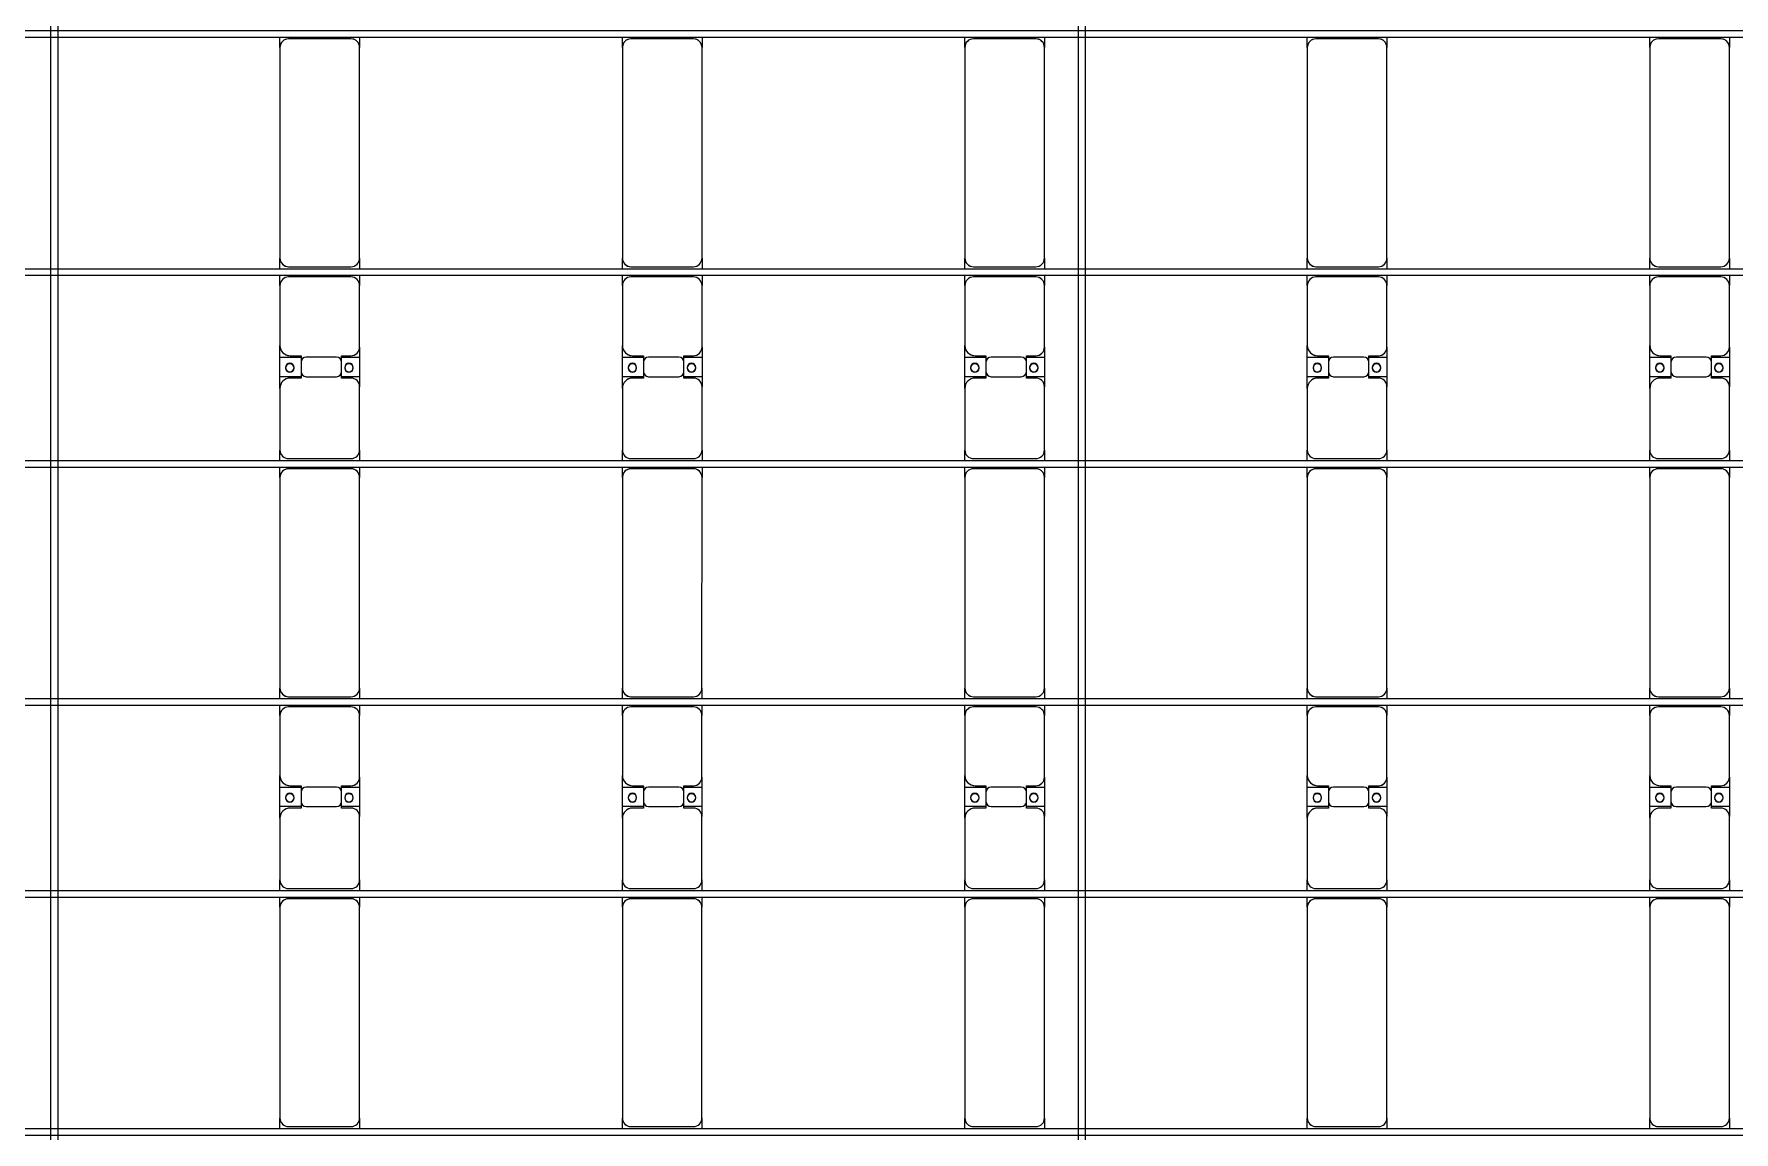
# Model space of a CAD drawing. Header units: millimetres. Extents: x -147246 to 112336, y -213734 to -86506.
# Drawn here: x -33783 to -23856, y -182440 to -176030 of the extents above; entities that cross this region are included whole.
import ezdxf

# ---------------------------------------------------------------- set-up
doc = ezdxf.new("R2010")
doc.units = ezdxf.units.MM
doc.layers.add('A-GENM', color=13, linetype='Continuous', lineweight=9)
doc.layers.add('S-BEAM', color=12, linetype='Continuous', lineweight=9)

# ---------------------------------------------------------------- blocks, each defined once
blk = doc.blocks.new('Dai phao do pin - DẢI PHAO ĐỠ PIN-V33-BỐ TRÍ KHUNG KẾT CẤU BÈ PIN 05')
at = {"layer": 'A-GENM', "color": 7}
for p, q in [((19398.5, 241.6), (19459.7, 241.6)), ((20690.3, 241.6), (19459.7, 241.6)), ((20690.3, 241.6), (20748.5, 241.6)), ((20788.5, 241.6), (20849.7, 241.6)), ((21209.7, 241.6), (20849.7, 241.6)), ((21209.7, 241.6), (21392.2, 241.6)), ((21277.8, 241.6), (21460.3, 241.6)), ((21277.8, 118.2), (21277.8, 241.6)), ((21392.2, 241.6), (21392.2, 118.2)), ((21810.3, 241.6), (21460.3, 241.6)), ((21810.3, 241.6), (21868.5, 241.6)), ((21908.5, 241.6), (21969.7, 241.6)), ((23200.3, 241.6), (21969.7, 241.6)), ((23200.3, 241.6), (23258.5, 241.6)), ((23298.5, 241.6), (23359.7, 241.6)), ((23719.7, 241.6), (23359.7, 241.6)), ((23719.7, 241.6), (23902.2, 241.6)), ((23787.8, 241.6), (23970.3, 241.6)), ((23787.8, 118.2), (23787.8, 241.6)), ((23902.2, 241.6), (23902.2, 118.2)), ((24320.3, 241.6), (23970.3, 241.6)), ((24320.3, 241.6), (24378.5, 241.6)), ((24418.5, 241.6), (24479.7, 241.6)), ((25710.3, 241.6), (24479.7, 241.6)), ((25710.3, 241.6), (25768.5, 241.6)), ((19409.7, 191.6), (19409.7, -173.4)), ((20740.3, -173.4), (20740.3, 191.6)), ((20799.7, 191.6), (20799.7, -173.4)), ((21269.7, 118.2), (21269.7, 181.6)), ((21362.2, 118.2), (21269.7, 118.2)), ((21400.3, 118.2), (21307.8, 118.2)), ((21400.3, 181.6), (21400.3, 118.2)), ((21860.3, -173.4), (21860.3, 191.6)), ((21919.7, 191.6), (21919.7, -173.4)), ((23250.3, -173.4), (23250.3, 191.6)), ((23309.7, 191.6), (23309.7, -173.4)), ((23779.7, 118.2), (23779.7, 181.6)), ((23872.2, 118.2), (23779.7, 118.2)), ((23910.3, 118.2), (23817.8, 118.2)), ((23910.3, 181.6), (23910.3, 118.2)), ((24370.3, -173.4), (24370.3, 191.6)), ((24429.7, 191.6), (24429.7, -173.4)), ((25760.3, -173.4), (25760.3, 191.6)), ((21277.8, 88.2), (21277.8, -88.2)), ((21392.2, -88.2), (21392.2, 88.2)), ((23787.8, 88.2), (23787.8, -88.2)), ((23902.2, -88.2), (23902.2, 88.2)), ((21269.7, -173.4), (21269.7, -118.2)), ((21269.7, -118.2), (21362.2, -118.2)), ((21277.8, -223.4), (21277.8, -118.2)), ((21307.8, -118.2), (21400.3, -118.2)), ((21392.2, -118.2), (21392.2, -223.4)), ((21400.3, -118.2), (21400.3, -173.4)), ((23779.7, -173.4), (23779.7, -118.2)), ((23779.7, -118.2), (23872.2, -118.2)), ((23787.8, -223.4), (23787.8, -118.2)), ((23817.8, -118.2), (23910.3, -118.2)), ((23902.2, -118.2), (23902.2, -223.4)), ((23910.3, -118.2), (23910.3, -173.4)), ((19459.7, -223.4), (19398.5, -223.4)), ((19459.7, -223.4), (20690.3, -223.4)), ((20748.5, -223.4), (20690.3, -223.4)), ((20849.7, -223.4), (20788.5, -223.4)), ((20849.7, -223.4), (21219.7, -223.4)), ((21392.2, -223.4), (21219.7, -223.4)), ((21450.3, -223.4), (21277.8, -223.4)), ((21450.3, -223.4), (21810.3, -223.4)), ((21868.5, -223.4), (21810.3, -223.4)), ((21969.7, -223.4), (21908.5, -223.4)), ((21969.7, -223.4), (23200.3, -223.4)), ((23258.5, -223.4), (23200.3, -223.4)), ((23359.7, -223.4), (23298.5, -223.4)), ((23359.7, -223.4), (23729.7, -223.4)), ((23902.2, -223.4), (23729.7, -223.4)), ((23960.3, -223.4), (23787.8, -223.4)), ((23960.3, -223.4), (24320.3, -223.4)), ((24378.5, -223.4), (24320.3, -223.4)), ((24479.7, -223.4), (24418.5, -223.4)), ((24479.7, -223.4), (25710.3, -223.4)), ((25768.5, -223.4), (25710.3, -223.4))]:
    blk.add_line(p, q, dxfattribs=at)
for centre, radius, start, end in [((19459.7, 191.6), 50, 90, 180), ((19459.7, 191.6), 50, 105, 180), ((20690.3, 191.6), 50, 360, 90), ((20690.3, 191.6), 50, 15, 90), ((20849.7, 191.6), 50, 90, 180), ((20849.7, 191.6), 50, 135, 180), ((21209.7, 181.6), 60, 0, 90), ((21209.7, 181.6), 60, 0, 30), ((21328.6, 183.2), 25, 360, 180), ((21331.4, 183.2), 25, 360, 180), ((21460.3, 181.6), 60, 90, 180), ((21460.3, 181.6), 60, 150, 180), ((21810.3, 191.6), 50, 0, 90), ((21810.3, 191.6), 50, 0, 45), ((21969.7, 191.6), 50, 90, 180), ((21969.7, 191.6), 50, 105, 180), ((23200.3, 191.6), 50, 0, 90), ((23200.3, 191.6), 50, 15, 90), ((23359.7, 191.6), 50, 90, 180), ((23359.7, 191.6), 50, 135, 180), ((23719.7, 181.6), 60, 360, 90), ((23719.7, 181.6), 60, 360, 30), ((23838.6, 183.2), 25, 360, 180), ((23841.4, 183.2), 25, 0, 180), ((23970.3, 181.6), 60, 90, 180), ((23970.3, 181.6), 60, 150, 180), ((24320.3, 191.6), 50, 0, 90), ((24320.3, 191.6), 50, 0, 45), ((24479.7, 191.6), 50, 90, 180), ((24479.7, 191.6), 50, 105, 180), ((25710.3, 191.6), 50, 360, 90), ((25710.3, 191.6), 50, 15, 90), ((21307.8, 88.2), 30, 90, 180), ((21328.6, 183.2), 25, 180, 0), ((21331.4, 183.2), 25, 180, 0), ((21362.2, 88.2), 30, 360, 90), ((23817.8, 88.2), 30, 90, 180), ((23838.6, 183.2), 25, 180, 0), ((23841.4, 183.2), 25, 180, 0), ((23872.2, 88.2), 30, 360, 90), ((21307.8, -88.2), 30, 180, 270), ((21362.2, -88.2), 30, 270, 360), ((23817.8, -88.2), 30, 180, 270), ((23872.2, -88.2), 30, 270, 0), ((19459.7, -173.4), 50, 180, 270), ((19459.7, -173.4), 50, 180, 270), ((20690.3, -173.4), 50, 270, 0), ((20690.3, -173.4), 50, 285, 360), ((20849.7, -173.4), 50, 180, 270), ((20849.7, -173.4), 50, 180, 225), ((21219.7, -173.4), 50, 270, 0), ((21219.7, -173.4), 50, 315, 360), ((21328.6, -161.8), 25, 0, 180), ((21328.6, -161.8), 25, 180, 0), ((21331.4, -161.8), 25, 360, 180), ((21331.4, -161.8), 25, 180, 360), ((21450.3, -173.4), 50, 180, 270), ((21450.3, -173.4), 50, 180, 225), ((21810.3, -173.4), 50, 270, 0), ((21810.3, -173.4), 50, 315, 360), ((21969.7, -173.4), 50, 180, 270), ((21969.7, -173.4), 50, 180, 270), ((23200.3, -173.4), 50, 270, 360), ((23200.3, -173.4), 50, 285, 360), ((23359.7, -173.4), 50, 180, 270), ((23359.7, -173.4), 50, 180, 225), ((23729.7, -173.4), 50, 270, 360), ((23729.7, -173.4), 50, 315, 0), ((23838.6, -161.8), 25, 0, 180), ((23838.6, -161.8), 25, 180, 0), ((23841.4, -161.8), 25, 0, 180), ((23841.4, -161.8), 25, 180, 0), ((23960.3, -173.4), 50, 180, 270), ((23960.3, -173.4), 50, 180, 225), ((24320.3, -173.4), 50, 270, 0), ((24320.3, -173.4), 50, 315, 360), ((24479.7, -173.4), 50, 180, 270), ((24479.7, -173.4), 50, 180, 270), ((25710.3, -173.4), 50, 270, 360), ((25710.3, -173.4), 50, 285, 360)]:
    blk.add_arc(centre, radius, start, end, dxfattribs=at)
blk = doc.blocks.new('Dai phao do pin - DẢI PHAO ĐỠ PIN-V34-BỐ TRÍ KHUNG KẾT CẤU BÈ PIN 05')
at = {"layer": 'A-GENM', "color": 7}
for p, q in [((19398.5, 241.6), (19459.7, 241.6)), ((20690.3, 241.6), (19459.7, 241.6)), ((20690.3, 241.6), (20748.5, 241.6)), ((20788.5, 241.6), (20849.7, 241.6)), ((21209.7, 241.6), (20849.7, 241.6)), ((21209.7, 241.6), (21392.2, 241.6)), ((21277.8, 241.6), (21460.3, 241.6)), ((21277.8, 118.2), (21277.8, 241.6)), ((21392.2, 241.6), (21392.2, 118.2)), ((21810.3, 241.6), (21460.3, 241.6)), ((21810.3, 241.6), (21868.5, 241.6)), ((21908.5, 241.6), (21969.7, 241.6)), ((23200.3, 241.6), (21969.7, 241.6)), ((23200.3, 241.6), (23258.5, 241.6)), ((23298.5, 241.6), (23359.7, 241.6)), ((23719.7, 241.6), (23359.7, 241.6)), ((23719.7, 241.6), (23902.2, 241.6)), ((23787.8, 241.6), (23970.3, 241.6)), ((23787.8, 118.2), (23787.8, 241.6)), ((23902.2, 241.6), (23902.2, 118.2)), ((24320.3, 241.6), (23970.3, 241.6)), ((24320.3, 241.6), (24378.5, 241.6)), ((24418.5, 241.6), (24479.7, 241.6)), ((25710.3, 241.6), (24479.7, 241.6)), ((25710.3, 241.6), (25768.5, 241.6)), ((19409.7, 191.6), (19409.7, -173.4)), ((20740.3, -173.4), (20740.3, 191.6)), ((20799.7, 191.6), (20799.7, -173.4)), ((21269.7, 118.2), (21269.7, 181.6)), ((21362.2, 118.2), (21269.7, 118.2)), ((21400.3, 118.2), (21307.8, 118.2)), ((21400.3, 181.6), (21400.3, 118.2)), ((21860.3, -173.4), (21860.3, 191.6)), ((21919.7, 191.6), (21919.7, -173.4)), ((23250.3, -173.4), (23250.3, 191.6)), ((23309.7, 191.6), (23309.7, -173.4)), ((23779.7, 118.2), (23779.7, 181.6)), ((23872.2, 118.2), (23779.7, 118.2)), ((23910.3, 118.2), (23817.8, 118.2)), ((23910.3, 181.6), (23910.3, 118.2)), ((24370.3, -173.4), (24370.3, 191.6)), ((24429.7, 191.6), (24429.7, -173.4)), ((25760.3, -173.4), (25760.3, 191.6)), ((21277.8, 88.2), (21277.8, -88.2)), ((21392.2, -88.2), (21392.2, 88.2)), ((23787.8, 88.2), (23787.8, -88.2)), ((23902.2, -88.2), (23902.2, 88.2)), ((21269.7, -173.4), (21269.7, -118.2)), ((21269.7, -118.2), (21362.2, -118.2)), ((21277.8, -223.4), (21277.8, -118.2)), ((21307.8, -118.2), (21400.3, -118.2)), ((21392.2, -118.2), (21392.2, -223.4)), ((21400.3, -118.2), (21400.3, -173.4)), ((23779.7, -173.4), (23779.7, -118.2)), ((23779.7, -118.2), (23872.2, -118.2)), ((23787.8, -223.4), (23787.8, -118.2)), ((23817.8, -118.2), (23910.3, -118.2)), ((23902.2, -118.2), (23902.2, -223.4)), ((23910.3, -118.2), (23910.3, -173.4)), ((19459.7, -223.4), (19398.5, -223.4)), ((19459.7, -223.4), (20690.3, -223.4)), ((20748.5, -223.4), (20690.3, -223.4)), ((20849.7, -223.4), (20788.5, -223.4)), ((20849.7, -223.4), (21219.7, -223.4)), ((21392.2, -223.4), (21219.7, -223.4)), ((21450.3, -223.4), (21277.8, -223.4)), ((21450.3, -223.4), (21810.3, -223.4)), ((21868.5, -223.4), (21810.3, -223.4)), ((21969.7, -223.4), (21908.5, -223.4)), ((21969.7, -223.4), (23200.3, -223.4)), ((23258.5, -223.4), (23200.3, -223.4)), ((23359.7, -223.4), (23298.5, -223.4)), ((23359.7, -223.4), (23729.7, -223.4)), ((23902.2, -223.4), (23729.7, -223.4)), ((23960.3, -223.4), (23787.8, -223.4)), ((23960.3, -223.4), (24320.3, -223.4)), ((24378.5, -223.4), (24320.3, -223.4)), ((24479.7, -223.4), (24418.5, -223.4)), ((24479.7, -223.4), (25710.3, -223.4)), ((25768.5, -223.4), (25710.3, -223.4))]:
    blk.add_line(p, q, dxfattribs=at)
for centre, radius, start, end in [((19459.7, 191.6), 50, 90, 180), ((19459.7, 191.6), 50, 105, 180), ((20690.3, 191.6), 50, 360, 90), ((20690.3, 191.6), 50, 15, 90), ((20849.7, 191.6), 50, 90, 180), ((20849.7, 191.6), 50, 135, 180), ((21209.7, 181.6), 60, 0, 90), ((21209.7, 181.6), 60, 0, 30), ((21328.6, 183.2), 25, 360, 180), ((21331.4, 183.2), 25, 360, 180), ((21460.3, 181.6), 60, 90, 180), ((21460.3, 181.6), 60, 150, 180), ((21810.3, 191.6), 50, 0, 90), ((21810.3, 191.6), 50, 0, 45), ((21969.7, 191.6), 50, 90, 180), ((21969.7, 191.6), 50, 105, 180), ((23200.3, 191.6), 50, 0, 90), ((23200.3, 191.6), 50, 15, 90), ((23359.7, 191.6), 50, 90, 180), ((23359.7, 191.6), 50, 135, 180), ((23719.7, 181.6), 60, 360, 90), ((23719.7, 181.6), 60, 360, 30), ((23838.6, 183.2), 25, 360, 180), ((23841.4, 183.2), 25, 0, 180), ((23970.3, 181.6), 60, 90, 180), ((23970.3, 181.6), 60, 150, 180), ((24320.3, 191.6), 50, 0, 90), ((24320.3, 191.6), 50, 0, 45), ((24479.7, 191.6), 50, 90, 180), ((24479.7, 191.6), 50, 105, 180), ((25710.3, 191.6), 50, 360, 90), ((25710.3, 191.6), 50, 15, 90), ((21307.8, 88.2), 30, 90, 180), ((21328.6, 183.2), 25, 180, 0), ((21331.4, 183.2), 25, 180, 0), ((21362.2, 88.2), 30, 360, 90), ((23817.8, 88.2), 30, 90, 180), ((23838.6, 183.2), 25, 180, 0), ((23841.4, 183.2), 25, 180, 0), ((23872.2, 88.2), 30, 360, 90), ((21307.8, -88.2), 30, 180, 270), ((21362.2, -88.2), 30, 270, 360), ((23817.8, -88.2), 30, 180, 270), ((23872.2, -88.2), 30, 270, 0), ((19459.7, -173.4), 50, 180, 270), ((19459.7, -173.4), 50, 180, 270), ((20690.3, -173.4), 50, 270, 0), ((20690.3, -173.4), 50, 285, 360), ((20849.7, -173.4), 50, 180, 270), ((20849.7, -173.4), 50, 180, 225), ((21219.7, -173.4), 50, 270, 0), ((21219.7, -173.4), 50, 315, 360), ((21328.6, -161.8), 25, 0, 180), ((21328.6, -161.8), 25, 180, 0), ((21331.4, -161.8), 25, 360, 180), ((21331.4, -161.8), 25, 180, 360), ((21450.3, -173.4), 50, 180, 270), ((21450.3, -173.4), 50, 180, 225), ((21810.3, -173.4), 50, 270, 0), ((21810.3, -173.4), 50, 315, 360), ((21969.7, -173.4), 50, 180, 270), ((21969.7, -173.4), 50, 180, 270), ((23200.3, -173.4), 50, 270, 360), ((23200.3, -173.4), 50, 285, 360), ((23359.7, -173.4), 50, 180, 270), ((23359.7, -173.4), 50, 180, 225), ((23729.7, -173.4), 50, 270, 360), ((23729.7, -173.4), 50, 315, 0), ((23838.6, -161.8), 25, 0, 180), ((23838.6, -161.8), 25, 180, 0), ((23841.4, -161.8), 25, 0, 180), ((23841.4, -161.8), 25, 180, 0), ((23960.3, -173.4), 50, 180, 270), ((23960.3, -173.4), 50, 180, 225), ((24320.3, -173.4), 50, 270, 0), ((24320.3, -173.4), 50, 315, 360), ((24479.7, -173.4), 50, 180, 270), ((24479.7, -173.4), 50, 180, 270), ((25710.3, -173.4), 50, 270, 360), ((25710.3, -173.4), 50, 285, 360)]:
    blk.add_arc(centre, radius, start, end, dxfattribs=at)
blk = doc.blocks.new('Dai phao do pin - DẢI PHAO ĐỠ PIN-V35-BỐ TRÍ KHUNG KẾT CẤU BÈ PIN 05')
at = {"layer": 'A-GENM', "color": 7}
for p, q in [((19398.5, 241.6), (19459.7, 241.6)), ((20690.3, 241.6), (19459.7, 241.6)), ((20690.3, 241.6), (20748.5, 241.6)), ((20788.5, 241.6), (20849.7, 241.6)), ((21209.7, 241.6), (20849.7, 241.6)), ((21209.7, 241.6), (21392.2, 241.6)), ((21277.8, 241.6), (21460.3, 241.6)), ((21277.8, 118.2), (21277.8, 241.6)), ((21392.2, 241.6), (21392.2, 118.2)), ((21810.3, 241.6), (21460.3, 241.6)), ((21810.3, 241.6), (21868.5, 241.6)), ((21908.5, 241.6), (21969.7, 241.6)), ((23200.3, 241.6), (21969.7, 241.6)), ((23200.3, 241.6), (23258.5, 241.6)), ((23298.5, 241.6), (23359.7, 241.6)), ((23719.7, 241.6), (23359.7, 241.6)), ((23719.7, 241.6), (23902.2, 241.6)), ((23787.8, 241.6), (23970.3, 241.6)), ((23787.8, 118.2), (23787.8, 241.6)), ((23902.2, 241.6), (23902.2, 118.2)), ((24320.3, 241.6), (23970.3, 241.6)), ((24320.3, 241.6), (24378.5, 241.6)), ((24418.5, 241.6), (24479.7, 241.6)), ((25710.3, 241.6), (24479.7, 241.6)), ((25710.3, 241.6), (25768.5, 241.6)), ((19409.7, 191.6), (19409.7, -173.4)), ((20740.3, -173.4), (20740.3, 191.6)), ((20799.7, 191.6), (20799.7, -173.4)), ((21269.7, 118.2), (21269.7, 181.6)), ((21362.2, 118.2), (21269.7, 118.2)), ((21400.3, 118.2), (21307.8, 118.2)), ((21400.3, 181.6), (21400.3, 118.2)), ((21860.3, -173.4), (21860.3, 191.6)), ((21919.7, 191.6), (21919.7, -173.4)), ((23250.3, -173.4), (23250.3, 191.6)), ((23309.7, 191.6), (23309.7, -173.4)), ((23779.7, 118.2), (23779.7, 181.6)), ((23872.2, 118.2), (23779.7, 118.2)), ((23910.3, 118.2), (23817.8, 118.2)), ((23910.3, 181.6), (23910.3, 118.2)), ((24370.3, -173.4), (24370.3, 191.6)), ((24429.7, 191.6), (24429.7, -173.4)), ((25760.3, -173.4), (25760.3, 191.6)), ((21277.8, 88.2), (21277.8, -88.2)), ((21392.2, -88.2), (21392.2, 88.2)), ((23787.8, 88.2), (23787.8, -88.2)), ((23902.2, -88.2), (23902.2, 88.2)), ((21269.7, -173.4), (21269.7, -118.2)), ((21269.7, -118.2), (21362.2, -118.2)), ((21277.8, -223.4), (21277.8, -118.2)), ((21307.8, -118.2), (21400.3, -118.2)), ((21392.2, -118.2), (21392.2, -223.4)), ((21400.3, -118.2), (21400.3, -173.4)), ((23779.7, -173.4), (23779.7, -118.2)), ((23779.7, -118.2), (23872.2, -118.2)), ((23787.8, -223.4), (23787.8, -118.2)), ((23817.8, -118.2), (23910.3, -118.2)), ((23902.2, -118.2), (23902.2, -223.4)), ((23910.3, -118.2), (23910.3, -173.4)), ((19459.7, -223.4), (19398.5, -223.4)), ((19459.7, -223.4), (20690.3, -223.4)), ((20748.5, -223.4), (20690.3, -223.4)), ((20849.7, -223.4), (20788.5, -223.4)), ((20849.7, -223.4), (21219.7, -223.4)), ((21392.2, -223.4), (21219.7, -223.4)), ((21450.3, -223.4), (21277.8, -223.4)), ((21450.3, -223.4), (21810.3, -223.4)), ((21868.5, -223.4), (21810.3, -223.4)), ((21969.7, -223.4), (21908.5, -223.4)), ((21969.7, -223.4), (23200.3, -223.4)), ((23258.5, -223.4), (23200.3, -223.4)), ((23359.7, -223.4), (23298.5, -223.4)), ((23359.7, -223.4), (23729.7, -223.4)), ((23902.2, -223.4), (23729.7, -223.4)), ((23960.3, -223.4), (23787.8, -223.4)), ((23960.3, -223.4), (24320.3, -223.4)), ((24378.5, -223.4), (24320.3, -223.4)), ((24479.7, -223.4), (24418.5, -223.4)), ((24479.7, -223.4), (25710.3, -223.4)), ((25768.5, -223.4), (25710.3, -223.4))]:
    blk.add_line(p, q, dxfattribs=at)
for centre, radius, start, end in [((19459.7, 191.6), 50, 90, 180), ((19459.7, 191.6), 50, 105, 180), ((20690.3, 191.6), 50, 360, 90), ((20690.3, 191.6), 50, 15, 90), ((20849.7, 191.6), 50, 90, 180), ((20849.7, 191.6), 50, 135, 180), ((21209.7, 181.6), 60, 0, 90), ((21209.7, 181.6), 60, 0, 30), ((21328.6, 183.2), 25, 360, 180), ((21331.4, 183.2), 25, 360, 180), ((21460.3, 181.6), 60, 90, 180), ((21460.3, 181.6), 60, 150, 180), ((21810.3, 191.6), 50, 0, 90), ((21810.3, 191.6), 50, 0, 45), ((21969.7, 191.6), 50, 90, 180), ((21969.7, 191.6), 50, 105, 180), ((23200.3, 191.6), 50, 0, 90), ((23200.3, 191.6), 50, 15, 90), ((23359.7, 191.6), 50, 90, 180), ((23359.7, 191.6), 50, 135, 180), ((23719.7, 181.6), 60, 360, 90), ((23719.7, 181.6), 60, 360, 30), ((23838.6, 183.2), 25, 360, 180), ((23841.4, 183.2), 25, 0, 180), ((23970.3, 181.6), 60, 90, 180), ((23970.3, 181.6), 60, 150, 180), ((24320.3, 191.6), 50, 0, 90), ((24320.3, 191.6), 50, 0, 45), ((24479.7, 191.6), 50, 90, 180), ((24479.7, 191.6), 50, 105, 180), ((25710.3, 191.6), 50, 360, 90), ((25710.3, 191.6), 50, 15, 90), ((21307.8, 88.2), 30, 90, 180), ((21328.6, 183.2), 25, 180, 0), ((21331.4, 183.2), 25, 180, 0), ((21362.2, 88.2), 30, 360, 90), ((23817.8, 88.2), 30, 90, 180), ((23838.6, 183.2), 25, 180, 0), ((23841.4, 183.2), 25, 180, 0), ((23872.2, 88.2), 30, 360, 90), ((21307.8, -88.2), 30, 180, 270), ((21362.2, -88.2), 30, 270, 360), ((23817.8, -88.2), 30, 180, 270), ((23872.2, -88.2), 30, 270, 0), ((19459.7, -173.4), 50, 180, 270), ((19459.7, -173.4), 50, 180, 270), ((20690.3, -173.4), 50, 270, 0), ((20690.3, -173.4), 50, 285, 360), ((20849.7, -173.4), 50, 180, 270), ((20849.7, -173.4), 50, 180, 225), ((21219.7, -173.4), 50, 270, 0), ((21219.7, -173.4), 50, 315, 360), ((21328.6, -161.8), 25, 0, 180), ((21328.6, -161.8), 25, 180, 0), ((21331.4, -161.8), 25, 360, 180), ((21331.4, -161.8), 25, 180, 360), ((21450.3, -173.4), 50, 180, 270), ((21450.3, -173.4), 50, 180, 225), ((21810.3, -173.4), 50, 270, 0), ((21810.3, -173.4), 50, 315, 360), ((21969.7, -173.4), 50, 180, 270), ((21969.7, -173.4), 50, 180, 270), ((23200.3, -173.4), 50, 270, 360), ((23200.3, -173.4), 50, 285, 360), ((23359.7, -173.4), 50, 180, 270), ((23359.7, -173.4), 50, 180, 225), ((23729.7, -173.4), 50, 270, 360), ((23729.7, -173.4), 50, 315, 0), ((23838.6, -161.8), 25, 0, 180), ((23838.6, -161.8), 25, 180, 0), ((23841.4, -161.8), 25, 0, 180), ((23841.4, -161.8), 25, 180, 0), ((23960.3, -173.4), 50, 180, 270), ((23960.3, -173.4), 50, 180, 225), ((24320.3, -173.4), 50, 270, 0), ((24320.3, -173.4), 50, 315, 360), ((24479.7, -173.4), 50, 180, 270), ((24479.7, -173.4), 50, 180, 270), ((25710.3, -173.4), 50, 270, 360), ((25710.3, -173.4), 50, 285, 360)]:
    blk.add_arc(centre, radius, start, end, dxfattribs=at)
blk = doc.blocks.new('Dai phao do pin - DẢI PHAO ĐỠ PIN-V36-BỐ TRÍ KHUNG KẾT CẤU BÈ PIN 05')
at = {"layer": 'A-GENM', "color": 7}
for p, q in [((19398.5, 241.6), (19459.7, 241.6)), ((20690.3, 241.6), (19459.7, 241.6)), ((20690.3, 241.6), (20748.5, 241.6)), ((20788.5, 241.6), (20849.7, 241.6)), ((21209.7, 241.6), (20849.7, 241.6)), ((21209.7, 241.6), (21392.2, 241.6)), ((21277.8, 241.6), (21460.3, 241.6)), ((21277.8, 118.2), (21277.8, 241.6)), ((21392.2, 241.6), (21392.2, 118.2)), ((21810.3, 241.6), (21460.3, 241.6)), ((21810.3, 241.6), (21868.5, 241.6)), ((21908.5, 241.6), (21969.7, 241.6)), ((23200.3, 241.6), (21969.7, 241.6)), ((23200.3, 241.6), (23258.5, 241.6)), ((23298.5, 241.6), (23359.7, 241.6)), ((23719.7, 241.6), (23359.7, 241.6)), ((23719.7, 241.6), (23902.2, 241.6)), ((23787.8, 241.6), (23970.3, 241.6)), ((23787.8, 118.2), (23787.8, 241.6)), ((23902.2, 241.6), (23902.2, 118.2)), ((24320.3, 241.6), (23970.3, 241.6)), ((24320.3, 241.6), (24378.5, 241.6)), ((24418.5, 241.6), (24479.7, 241.6)), ((25710.3, 241.6), (24479.7, 241.6)), ((25710.3, 241.6), (25768.5, 241.6)), ((19409.7, 191.6), (19409.7, -173.4)), ((20740.3, -173.4), (20740.3, 191.6)), ((20799.7, 191.6), (20799.7, -173.4)), ((21269.7, 118.2), (21269.7, 181.6)), ((21362.2, 118.2), (21269.7, 118.2)), ((21400.3, 118.2), (21307.8, 118.2)), ((21400.3, 181.6), (21400.3, 118.2)), ((21860.3, -173.4), (21860.3, 191.6)), ((21919.7, 191.6), (21919.7, -173.4)), ((23250.3, -173.4), (23250.3, 191.6)), ((23309.7, 191.6), (23309.7, -173.4)), ((23779.7, 118.2), (23779.7, 181.6)), ((23872.2, 118.2), (23779.7, 118.2)), ((23910.3, 118.2), (23817.8, 118.2)), ((23910.3, 181.6), (23910.3, 118.2)), ((24370.3, -173.4), (24370.3, 191.6)), ((24429.7, 191.6), (24429.7, -173.4)), ((25760.3, -173.4), (25760.3, 191.6)), ((21277.8, 88.2), (21277.8, -88.2)), ((21392.2, -88.2), (21392.2, 88.2)), ((23787.8, 88.2), (23787.8, -88.2)), ((23902.2, -88.2), (23902.2, 88.2)), ((21269.7, -173.4), (21269.7, -118.2)), ((21269.7, -118.2), (21362.2, -118.2)), ((21277.8, -223.4), (21277.8, -118.2)), ((21307.8, -118.2), (21400.3, -118.2)), ((21392.2, -118.2), (21392.2, -223.4)), ((21400.3, -118.2), (21400.3, -173.4)), ((23779.7, -173.4), (23779.7, -118.2)), ((23779.7, -118.2), (23872.2, -118.2)), ((23787.8, -223.4), (23787.8, -118.2)), ((23817.8, -118.2), (23910.3, -118.2)), ((23902.2, -118.2), (23902.2, -223.4)), ((23910.3, -118.2), (23910.3, -173.4)), ((19459.7, -223.4), (19398.5, -223.4)), ((19459.7, -223.4), (20690.3, -223.4)), ((20748.5, -223.4), (20690.3, -223.4)), ((20849.7, -223.4), (20788.5, -223.4)), ((20849.7, -223.4), (21219.7, -223.4)), ((21392.2, -223.4), (21219.7, -223.4)), ((21450.3, -223.4), (21277.8, -223.4)), ((21450.3, -223.4), (21810.3, -223.4)), ((21868.5, -223.4), (21810.3, -223.4)), ((21969.7, -223.4), (21908.5, -223.4)), ((21969.7, -223.4), (23200.3, -223.4)), ((23258.5, -223.4), (23200.3, -223.4)), ((23359.7, -223.4), (23298.5, -223.4)), ((23359.7, -223.4), (23729.7, -223.4)), ((23902.2, -223.4), (23729.7, -223.4)), ((23960.3, -223.4), (23787.8, -223.4)), ((23960.3, -223.4), (24320.3, -223.4)), ((24378.5, -223.4), (24320.3, -223.4)), ((24479.7, -223.4), (24418.5, -223.4)), ((24479.7, -223.4), (25710.3, -223.4)), ((25768.5, -223.4), (25710.3, -223.4))]:
    blk.add_line(p, q, dxfattribs=at)
for centre, radius, start, end in [((19459.7, 191.6), 50, 90, 180), ((19459.7, 191.6), 50, 105, 180), ((20690.3, 191.6), 50, 360, 90), ((20690.3, 191.6), 50, 15, 90), ((20849.7, 191.6), 50, 90, 180), ((20849.7, 191.6), 50, 135, 180), ((21209.7, 181.6), 60, 0, 90), ((21209.7, 181.6), 60, 0, 30), ((21328.6, 183.2), 25, 360, 180), ((21331.4, 183.2), 25, 360, 180), ((21460.3, 181.6), 60, 90, 180), ((21460.3, 181.6), 60, 150, 180), ((21810.3, 191.6), 50, 0, 90), ((21810.3, 191.6), 50, 0, 45), ((21969.7, 191.6), 50, 90, 180), ((21969.7, 191.6), 50, 105, 180), ((23200.3, 191.6), 50, 0, 90), ((23200.3, 191.6), 50, 15, 90), ((23359.7, 191.6), 50, 90, 180), ((23359.7, 191.6), 50, 135, 180), ((23719.7, 181.6), 60, 360, 90), ((23719.7, 181.6), 60, 360, 30), ((23838.6, 183.2), 25, 360, 180), ((23841.4, 183.2), 25, 0, 180), ((23970.3, 181.6), 60, 90, 180), ((23970.3, 181.6), 60, 150, 180), ((24320.3, 191.6), 50, 0, 90), ((24320.3, 191.6), 50, 0, 45), ((24479.7, 191.6), 50, 90, 180), ((24479.7, 191.6), 50, 105, 180), ((25710.3, 191.6), 50, 360, 90), ((25710.3, 191.6), 50, 15, 90), ((21307.8, 88.2), 30, 90, 180), ((21328.6, 183.2), 25, 180, 0), ((21331.4, 183.2), 25, 180, 0), ((21362.2, 88.2), 30, 360, 90), ((23817.8, 88.2), 30, 90, 180), ((23838.6, 183.2), 25, 180, 0), ((23841.4, 183.2), 25, 180, 0), ((23872.2, 88.2), 30, 360, 90), ((21307.8, -88.2), 30, 180, 270), ((21362.2, -88.2), 30, 270, 360), ((23817.8, -88.2), 30, 180, 270), ((23872.2, -88.2), 30, 270, 0), ((19459.7, -173.4), 50, 180, 270), ((19459.7, -173.4), 50, 180, 270), ((20690.3, -173.4), 50, 270, 0), ((20690.3, -173.4), 50, 285, 360), ((20849.7, -173.4), 50, 180, 270), ((20849.7, -173.4), 50, 180, 225), ((21219.7, -173.4), 50, 270, 0), ((21219.7, -173.4), 50, 315, 360), ((21328.6, -161.8), 25, 0, 180), ((21328.6, -161.8), 25, 180, 0), ((21331.4, -161.8), 25, 360, 180), ((21331.4, -161.8), 25, 180, 360), ((21450.3, -173.4), 50, 180, 270), ((21450.3, -173.4), 50, 180, 225), ((21810.3, -173.4), 50, 270, 0), ((21810.3, -173.4), 50, 315, 360), ((21969.7, -173.4), 50, 180, 270), ((21969.7, -173.4), 50, 180, 270), ((23200.3, -173.4), 50, 270, 360), ((23200.3, -173.4), 50, 285, 360), ((23359.7, -173.4), 50, 180, 270), ((23359.7, -173.4), 50, 180, 225), ((23729.7, -173.4), 50, 270, 360), ((23729.7, -173.4), 50, 315, 0), ((23838.6, -161.8), 25, 0, 180), ((23838.6, -161.8), 25, 180, 0), ((23841.4, -161.8), 25, 0, 180), ((23841.4, -161.8), 25, 180, 0), ((23960.3, -173.4), 50, 180, 270), ((23960.3, -173.4), 50, 180, 225), ((24320.3, -173.4), 50, 270, 0), ((24320.3, -173.4), 50, 315, 360), ((24479.7, -173.4), 50, 180, 270), ((24479.7, -173.4), 50, 180, 270), ((25710.3, -173.4), 50, 270, 360), ((25710.3, -173.4), 50, 285, 360)]:
    blk.add_arc(centre, radius, start, end, dxfattribs=at)
blk = doc.blocks.new('Dai phao do pin - DẢI PHAO ĐỠ PIN-V37-BỐ TRÍ KHUNG KẾT CẤU BÈ PIN 05')
at = {"layer": 'A-GENM', "color": 7}
for p, q in [((19398.5, 241.6), (19459.7, 241.6)), ((20690.3, 241.6), (19459.7, 241.6)), ((20690.3, 241.6), (20748.5, 241.6)), ((20788.5, 241.6), (20849.7, 241.6)), ((21209.7, 241.6), (20849.7, 241.6)), ((21209.7, 241.6), (21392.2, 241.6)), ((21277.8, 241.6), (21460.3, 241.6)), ((21277.8, 118.2), (21277.8, 241.6)), ((21392.2, 241.6), (21392.2, 118.2)), ((21810.3, 241.6), (21460.3, 241.6)), ((21810.3, 241.6), (21868.5, 241.6)), ((21908.5, 241.6), (21969.7, 241.6)), ((23200.3, 241.6), (21969.7, 241.6)), ((23200.3, 241.6), (23258.5, 241.6)), ((23298.5, 241.6), (23359.7, 241.6)), ((23719.7, 241.6), (23359.7, 241.6)), ((23719.7, 241.6), (23902.2, 241.6)), ((23787.8, 241.6), (23970.3, 241.6)), ((23787.8, 118.2), (23787.8, 241.6)), ((23902.2, 241.6), (23902.2, 118.2)), ((24320.3, 241.6), (23970.3, 241.6)), ((24320.3, 241.6), (24378.5, 241.6)), ((24418.5, 241.6), (24479.7, 241.6)), ((25710.3, 241.6), (24479.7, 241.6)), ((25710.3, 241.6), (25768.5, 241.6)), ((19409.7, 191.6), (19409.7, -173.4)), ((20740.3, -173.4), (20740.3, 191.6)), ((20799.7, 191.6), (20799.7, -173.4)), ((21269.7, 118.2), (21269.7, 181.6)), ((21362.2, 118.2), (21269.7, 118.2)), ((21400.3, 118.2), (21307.8, 118.2)), ((21400.3, 181.6), (21400.3, 118.2)), ((21860.3, -173.4), (21860.3, 191.6)), ((21919.7, 191.6), (21919.7, -173.4)), ((23250.3, -173.4), (23250.3, 191.6)), ((23309.7, 191.6), (23309.7, -173.4)), ((23779.7, 118.2), (23779.7, 181.6)), ((23872.2, 118.2), (23779.7, 118.2)), ((23910.3, 118.2), (23817.8, 118.2)), ((23910.3, 181.6), (23910.3, 118.2)), ((24370.3, -173.4), (24370.3, 191.6)), ((24429.7, 191.6), (24429.7, -173.4)), ((25760.3, -173.4), (25760.3, 191.6)), ((21277.8, 88.2), (21277.8, -88.2)), ((21392.2, -88.2), (21392.2, 88.2)), ((23787.8, 88.2), (23787.8, -88.2)), ((23902.2, -88.2), (23902.2, 88.2)), ((21269.7, -173.4), (21269.7, -118.2)), ((21269.7, -118.2), (21362.2, -118.2)), ((21277.8, -223.4), (21277.8, -118.2)), ((21307.8, -118.2), (21400.3, -118.2)), ((21392.2, -118.2), (21392.2, -223.4)), ((21400.3, -118.2), (21400.3, -173.4)), ((23779.7, -173.4), (23779.7, -118.2)), ((23779.7, -118.2), (23872.2, -118.2)), ((23787.8, -223.4), (23787.8, -118.2)), ((23817.8, -118.2), (23910.3, -118.2)), ((23902.2, -118.2), (23902.2, -223.4)), ((23910.3, -118.2), (23910.3, -173.4)), ((19459.7, -223.4), (19398.5, -223.4)), ((19459.7, -223.4), (20690.3, -223.4)), ((20748.5, -223.4), (20690.3, -223.4)), ((20849.7, -223.4), (20788.5, -223.4)), ((20849.7, -223.4), (21219.7, -223.4)), ((21392.2, -223.4), (21219.7, -223.4)), ((21450.3, -223.4), (21277.8, -223.4)), ((21450.3, -223.4), (21810.3, -223.4)), ((21868.5, -223.4), (21810.3, -223.4)), ((21969.7, -223.4), (21908.5, -223.4)), ((21969.7, -223.4), (23200.3, -223.4)), ((23258.5, -223.4), (23200.3, -223.4)), ((23359.7, -223.4), (23298.5, -223.4)), ((23359.7, -223.4), (23729.7, -223.4)), ((23902.2, -223.4), (23729.7, -223.4)), ((23960.3, -223.4), (23787.8, -223.4)), ((23960.3, -223.4), (24320.3, -223.4)), ((24378.5, -223.4), (24320.3, -223.4)), ((24479.7, -223.4), (24418.5, -223.4)), ((24479.7, -223.4), (25710.3, -223.4)), ((25768.5, -223.4), (25710.3, -223.4))]:
    blk.add_line(p, q, dxfattribs=at)
for centre, radius, start, end in [((19459.7, 191.6), 50, 90, 180), ((19459.7, 191.6), 50, 105, 180), ((20690.3, 191.6), 50, 360, 90), ((20690.3, 191.6), 50, 15, 90), ((20849.7, 191.6), 50, 90, 180), ((20849.7, 191.6), 50, 135, 180), ((21209.7, 181.6), 60, 0, 90), ((21209.7, 181.6), 60, 0, 30), ((21328.6, 183.2), 25, 360, 180), ((21331.4, 183.2), 25, 360, 180), ((21460.3, 181.6), 60, 90, 180), ((21460.3, 181.6), 60, 150, 180), ((21810.3, 191.6), 50, 0, 90), ((21810.3, 191.6), 50, 0, 45), ((21969.7, 191.6), 50, 90, 180), ((21969.7, 191.6), 50, 105, 180), ((23200.3, 191.6), 50, 0, 90), ((23200.3, 191.6), 50, 15, 90), ((23359.7, 191.6), 50, 90, 180), ((23359.7, 191.6), 50, 135, 180), ((23719.7, 181.6), 60, 360, 90), ((23719.7, 181.6), 60, 360, 30), ((23838.6, 183.2), 25, 360, 180), ((23841.4, 183.2), 25, 0, 180), ((23970.3, 181.6), 60, 90, 180), ((23970.3, 181.6), 60, 150, 180), ((24320.3, 191.6), 50, 0, 90), ((24320.3, 191.6), 50, 0, 45), ((24479.7, 191.6), 50, 90, 180), ((24479.7, 191.6), 50, 105, 180), ((25710.3, 191.6), 50, 360, 90), ((25710.3, 191.6), 50, 15, 90), ((21307.8, 88.2), 30, 90, 180), ((21328.6, 183.2), 25, 180, 0), ((21331.4, 183.2), 25, 180, 0), ((21362.2, 88.2), 30, 360, 90), ((23817.8, 88.2), 30, 90, 180), ((23838.6, 183.2), 25, 180, 0), ((23841.4, 183.2), 25, 180, 0), ((23872.2, 88.2), 30, 360, 90), ((21307.8, -88.2), 30, 180, 270), ((21362.2, -88.2), 30, 270, 360), ((23817.8, -88.2), 30, 180, 270), ((23872.2, -88.2), 30, 270, 0), ((19459.7, -173.4), 50, 180, 270), ((19459.7, -173.4), 50, 180, 270), ((20690.3, -173.4), 50, 270, 0), ((20690.3, -173.4), 50, 285, 360), ((20849.7, -173.4), 50, 180, 270), ((20849.7, -173.4), 50, 180, 225), ((21219.7, -173.4), 50, 270, 0), ((21219.7, -173.4), 50, 315, 360), ((21328.6, -161.8), 25, 0, 180), ((21328.6, -161.8), 25, 180, 0), ((21331.4, -161.8), 25, 360, 180), ((21331.4, -161.8), 25, 180, 360), ((21450.3, -173.4), 50, 180, 270), ((21450.3, -173.4), 50, 180, 225), ((21810.3, -173.4), 50, 270, 0), ((21810.3, -173.4), 50, 315, 360), ((21969.7, -173.4), 50, 180, 270), ((21969.7, -173.4), 50, 180, 270), ((23200.3, -173.4), 50, 270, 360), ((23200.3, -173.4), 50, 285, 360), ((23359.7, -173.4), 50, 180, 270), ((23359.7, -173.4), 50, 180, 225), ((23729.7, -173.4), 50, 270, 360), ((23729.7, -173.4), 50, 315, 0), ((23838.6, -161.8), 25, 0, 180), ((23838.6, -161.8), 25, 180, 0), ((23841.4, -161.8), 25, 0, 180), ((23841.4, -161.8), 25, 180, 0), ((23960.3, -173.4), 50, 180, 270), ((23960.3, -173.4), 50, 180, 225), ((24320.3, -173.4), 50, 270, 0), ((24320.3, -173.4), 50, 315, 360), ((24479.7, -173.4), 50, 180, 270), ((24479.7, -173.4), 50, 180, 270), ((25710.3, -173.4), 50, 270, 360), ((25710.3, -173.4), 50, 285, 360)]:
    blk.add_arc(centre, radius, start, end, dxfattribs=at)
blk = doc.blocks.new('Dầm C52 - Dầm C52-18923-BỐ TRÍ KHUNG KẾT CẤU BÈ PIN 05')
at = {"layer": 'S-BEAM', "color": 1}
for p, q in [((-52556.1, 20), (52556.1, 20)), ((52556.1, -20), (-52556.1, -20))]:
    blk.add_line(p, q, dxfattribs=at)
blk = doc.blocks.new('Dầm C52 - Hộp 40x60-25900-BỐ TRÍ KHUNG KẾT CẤU BÈ PIN 05')
at = {"layer": 'S-BEAM', "color": 3, "lineweight": 25}
for p, q in [((-55977.2, 20), (55977.2, 20)), ((55977.2, -20), (-55977.2, -20))]:
    blk.add_line(p, q, dxfattribs=at)
blk = doc.blocks.new('Dầm C52 - Hộp 40x60-25901-BỐ TRÍ KHUNG KẾT CẤU BÈ PIN 05')
at = {"layer": 'S-BEAM', "color": 3, "lineweight": 25}
for p, q in [((-55977.2, 20), (55977.2, 20)), ((55977.2, -20), (-55977.2, -20))]:
    blk.add_line(p, q, dxfattribs=at)
blk = doc.blocks.new('HOBANMONG_BEPIN 5_rvt-1-BỐ TRÍ KHUNG KẾT CẤU BÈ PIN 05')
at = {"layer": 'A-GENM', "color": 3, "lineweight": 25, "rotation": 89.99977101252024}
for name, p in [('Dai phao do pin - DẢI PHAO ĐỠ PIN-V33-BỐ TRÍ KHUNG KẾT CẤU BÈ PIN 05', (-32105.9, -201818.2)), ('Dai phao do pin - DẢI PHAO ĐỠ PIN-V34-BỐ TRÍ KHUNG KẾT CẤU BÈ PIN 05', (-30105.9, -201818.2)), ('Dai phao do pin - DẢI PHAO ĐỠ PIN-V35-BỐ TRÍ KHUNG KẾT CẤU BÈ PIN 05', (-28105.9, -201818.2)), ('Dai phao do pin - DẢI PHAO ĐỠ PIN-V36-BỐ TRÍ KHUNG KẾT CẤU BÈ PIN 05', (-26105.9, -201818.2)), ('Dai phao do pin - DẢI PHAO ĐỠ PIN-V37-BỐ TRÍ KHUNG KẾT CẤU BÈ PIN 05', (-24105.9, -201818.2))]:
    blk.add_blockref(name, p, dxfattribs=at)
at = {"layer": 'S-BEAM', "color": 3, "lineweight": 25}
for name, p, rotation in [('Dầm C52 - Hộp 40x60-25900-BỐ TRÍ KHUNG KẾT CẤU BÈ PIN 05', (-33664.2, -148541.9), 269.9997710125197), ('Dầm C52 - Hộp 40x60-25901-BỐ TRÍ KHUNG KẾT CẤU BÈ PIN 05', (-27664.2, -148542), 269.9997710125197), ('Dầm C52 - Dầm C52-18923-BỐ TRÍ KHUNG KẾT CẤU BÈ PIN 05', (-44162, -176029.7), 179.9997710135151), ('Dầm C52 - Dầm C52-18923-BỐ TRÍ KHUNG KẾT CẤU BÈ PIN 05', (-44162, -177419.7), 179.9997710135151), ('Dầm C52 - Dầm C52-18923-BỐ TRÍ KHUNG KẾT CẤU BÈ PIN 05', (-44162, -178539.7), 179.9997710135151), ('Dầm C52 - Dầm C52-18923-BỐ TRÍ KHUNG KẾT CẤU BÈ PIN 05', (-44162, -179929.7), 179.9997710135151), ('Dầm C52 - Dầm C52-18923-BỐ TRÍ KHUNG KẾT CẤU BÈ PIN 05', (-44162, -181049.7), 179.9997710135151), ('Dầm C52 - Dầm C52-18923-BỐ TRÍ KHUNG KẾT CẤU BÈ PIN 05', (-44162, -182439.7), 179.9997710135151)]:
    blk.add_blockref(name, p, dxfattribs=dict(at, rotation=rotation))

msp = doc.modelspace()

# ---------------------------------------------------------------- block references
at = {"lineweight": 5}
msp.add_blockref('HOBANMONG_BEPIN 5_rvt-1-BỐ TRÍ KHUNG KẾT CẤU BÈ PIN 05', (0, 0), dxfattribs=at)

doc.saveas('drawing.dxf')
